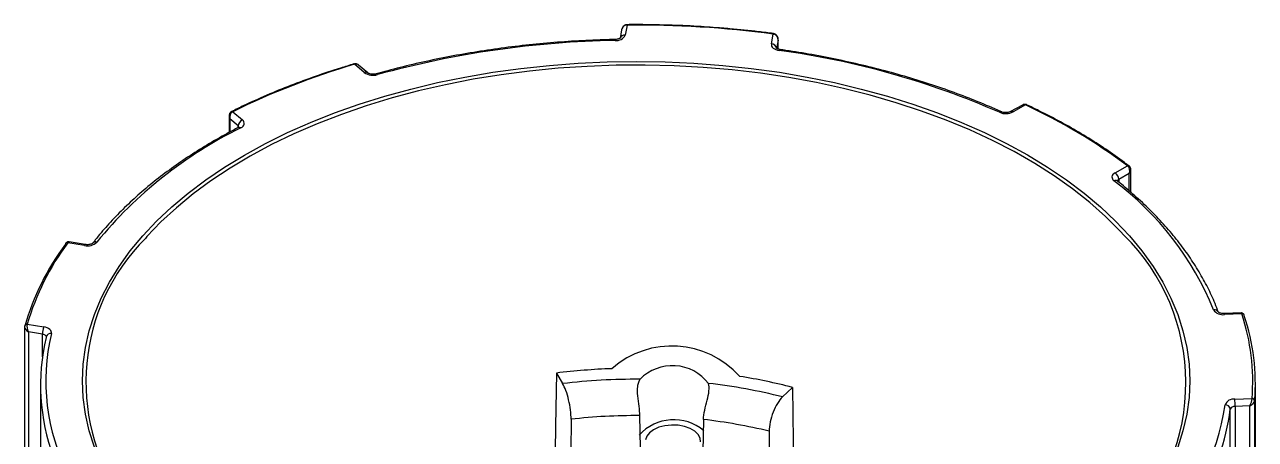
# Model space of a CAD drawing. Header units: millimetres. Extents: x 2517 to 77584, y 486 to 45347.
# Drawn here: x 3348.11 to 3385.64, y 640.5 to 653.16 of the extents above; entities that cross this region are included whole.
import ezdxf

# ---------------------------------------------------------------- set-up
doc = ezdxf.new("R2010")
doc.units = ezdxf.units.MM
doc.layers.add('实线', color=7, linetype='Continuous', lineweight=25)

msp = doc.modelspace()

# ---------------------------------------------------------------- linework, layer by layer
at = {"layer": '实线'}
for p, q in [((3366.3166, 652.9985), (3366.2689, 652.7362)), ((3366.4812, 653.1401), (3366.4263, 652.8382)), ((3370.8817, 652.5678), (3370.9367, 652.8697)), ((3370.964, 652.8795), (3370.9422, 652.8843)), ((3371.0874, 652.6832), (3371.0409, 652.4275)), ((3371.0874, 652.4118), (3371.0874, 652.6832)), ((3371.0883, 652.4115), (3371.0883, 652.6996)), ((3358.171, 651.9589), (3358.1496, 651.9547)), ((3358.471, 651.6931), (3358.1769, 651.9448)), ((3358.575, 651.684), (3358.2983, 651.9209)), ((3378.5342, 650.7035), (3378.1729, 650.5021)), ((3378.6291, 650.7038), (3378.2508, 650.493)), ((3354.3479, 650.3659), (3354.3479, 649.866)), ((3354.6242, 650.0646), (3354.3753, 650.2777)), ((3354.3753, 650.2777), (3354.3753, 649.8806)), ((3354.4629, 650.4986), (3354.7569, 650.2469)), ((3354.6242, 650.0136), (3354.6242, 650.0646)), ((3381.3629, 648.6326), (3381.7411, 648.8435)), ((3381.8008, 648.8312), (3381.786, 648.8444)), ((3381.7943, 648.6141), (3381.474, 648.4355)), ((3381.474, 648.4355), (3381.474, 648.3469)), ((3381.7943, 648.0766), (3381.7943, 648.6141)), ((3381.8432, 648.0347), (3381.8432, 648.7275)), ((3381.4257, 648.3858), (3381.4277, 648.3842)), ((3349.9639, 646.445), (3349.4739, 646.5261)), ((3349.3774, 646.4935), (3349.3655, 646.4802)), ((3349.9377, 646.4178), (3349.4323, 646.5014)), ((3350.1951, 646.4916), (3350.1916, 646.4872)), ((3385.2005, 644.3585), (3384.6912, 644.3379)), ((3385.2222, 644.3299), (3384.6976, 644.3087)), ((3348.1149, 643.9347), (3348.1149, 634.1533)), ((3348.1169, 643.9514), (3348.118, 643.9623)), ((3348.1974, 644.0154), (3348.7029, 643.9317)), ((3348.6588, 643.7123), (3348.2308, 643.7831)), ((3348.2308, 643.7831), (3348.2308, 634.1153)), ((3348.6588, 643.0157), (3348.6588, 643.7123)), ((3348.776, 643.6352), (3348.7731, 643.6107)), ((3364.3274, 642.5246), (3364.5185, 642.2042)), ((3348.5978, 642.1576), (3348.5978, 632.6204)), ((3371.2236, 641.7974), (3371.5259, 642.0878)), ((3385.6378, 631.2486), (3385.6378, 642.2229)), ((3385.0102, 641.7287), (3385.5347, 641.7499)), ((3385.6141, 641.6763), (3385.6141, 631.8782)), ((3384.8729, 631.8831), (3384.8729, 641.4203)), ((3385.4655, 641.5239), (3385.0213, 641.506)), ((3385.0213, 641.506), (3385.0213, 631.8393)), ((3385.4655, 631.856), (3385.4655, 641.5239)), ((3364.7745, 641.1153), (3364.7675, 640.1227)), ((3366.8612, 641.2255), (3366.8764, 640.2338)), ((3368.8128, 641.1071), (3368.7957, 640.1173)), ((3370.8142, 640.7488), (3370.8185, 639.7556))]:
    msp.add_line(p, q, dxfattribs=at)
at = {"layer": '实线', "flags": 128}
for points in [[(3370.8817, 652.5678), (3370.8809, 652.5348), (3370.8902, 652.5023), (3370.9094, 652.4712), (3370.9378, 652.4426), (3370.9746, 652.4174), (3371.0186, 652.3963), (3371.0684, 652.3801), (3371.1224, 652.3693)], [(3370.9367, 652.8697), (3370.9402, 652.8772), (3370.9435, 652.882), (3370.9466, 652.8837), (3370.9471, 652.8837)], [(3370.9642, 652.8806), (3370.9638, 652.8806), (3370.9616, 652.8789), (3370.9589, 652.8743), (3370.9556, 652.867)], [(3371.1224, 652.3693), (3371.13, 652.3843), (3371.1372, 652.3936), (3371.144, 652.3971), (3371.1453, 652.397)], [(3350.2474, 640.2604), (3350.0862, 640.762), (3349.9706, 641.2678), (3349.9011, 641.7764), (3349.8778, 642.2865), (3349.9008, 642.7965), (3349.97, 643.3051), (3350.0852, 643.811), (3350.2461, 644.3127), (3350.4523, 644.8088), (3350.7032, 645.298), (3350.9981, 645.779), (3351.3361, 646.2504), (3351.7165, 646.7109), (3352.1381, 647.1593), (3352.5998, 647.5944), (3353.1003, 648.0149), (3353.6382, 648.4197), (3354.2121, 648.8077), (3354.8204, 649.1778), (3355.4614, 649.5291), (3356.1333, 649.8605), (3356.8344, 650.1711), (3357.5627, 650.4601), (3358.3162, 650.7268), (3359.0929, 650.9703), (3359.8905, 651.19), (3360.707, 651.3853), (3361.5401, 651.5556), (3362.3875, 651.7006), (3363.2468, 651.8197), (3364.1158, 651.9127), (3364.992, 651.9794), (3365.8731, 652.0194), (3366.7566, 652.0328), (3367.64, 652.0195), (3368.5211, 651.9795), (3369.3974, 651.913), (3370.2664, 651.82), (3371.1257, 651.7009), (3371.9732, 651.5561), (3372.8063, 651.3858), (3373.6228, 651.1906), (3374.4205, 650.9709), (3375.1972, 650.7275), (3375.9508, 650.4609), (3376.6792, 650.172), (3377.3804, 649.8614), (3378.0524, 649.5301), (3378.6935, 649.1789), (3379.3019, 648.8088), (3379.8759, 648.4208), (3380.4139, 648.0161), (3380.9145, 647.5956), (3381.3763, 647.1606), (3381.798, 646.7122), (3382.1785, 646.2517), (3382.5167, 645.7803), (3382.8117, 645.2994), (3383.0627, 644.8102), (3383.269, 644.3141), (3383.4301, 643.8124), (3383.5454, 643.3066), (3383.6147, 642.798), (3383.6378, 642.288), (3383.6147, 641.7779), (3383.5453, 641.2693), (3383.4299, 640.7635), (3383.2688, 640.2618)], [(3381.6398, 646.723), (3381.5165, 646.8564), (3381.0723, 647.2996), (3380.5881, 647.7288), (3380.0654, 648.1425), (3379.5056, 648.5398), (3378.9102, 648.9195), (3378.2809, 649.2804), (3377.6195, 649.6217), (3376.9278, 649.9424), (3376.2078, 650.2416), (3375.4614, 650.5183), (3374.6907, 650.772), (3373.898, 651.0018), (3373.0853, 651.2072), (3372.255, 651.3875), (3371.4093, 651.5422), (3370.5507, 651.6709), (3369.6815, 651.7733), (3368.8041, 651.8491), (3367.9211, 651.8981), (3367.0347, 651.92), (3366.1477, 651.9149), (3365.2623, 651.8828), (3364.3811, 651.8238), (3363.5065, 651.738), (3362.641, 651.6256), (3361.787, 651.4871), (3360.9468, 651.3227), (3360.1228, 651.1329), (3359.3174, 650.9183), (3358.5326, 650.6794), (3357.7709, 650.417), (3357.0341, 650.1317), (3356.3245, 649.8244), (3355.644, 649.4959), (3354.9945, 649.147), (3354.3777, 648.7789), (3353.7955, 648.3925), (3353.2494, 647.9889), (3352.741, 647.5693), (3352.2717, 647.1347), (3351.8428, 646.6864), (3351.7965, 646.6345)], [(3354.7059, 650.0064), (3354.7447, 650.0306), (3354.7755, 650.0584), (3354.7972, 650.0889), (3354.8092, 650.1212), (3354.8111, 650.1541), (3354.8027, 650.1868), (3354.7845, 650.218), (3354.7569, 650.2469)], [(3381.3629, 648.6326), (3381.3255, 648.6076), (3381.2964, 648.5793), (3381.2765, 648.5483), (3381.2664, 648.5159), (3381.2665, 648.4829), (3381.2768, 648.4504), (3381.2969, 648.4195), (3381.3262, 648.3912)], [(3349.9377, 646.4178), (3349.9463, 646.4326), (3349.9546, 646.4418), (3349.9622, 646.4451), (3349.9639, 646.445)], [(3385.3008, 644.2732), (3385.2993, 644.2858), (3385.2981, 644.2898)], [(3348.9316, 643.7285), (3348.9344, 643.7615), (3348.9271, 643.7942), (3348.9097, 643.8256), (3348.883, 643.8548), (3348.8477, 643.8807), (3348.805, 643.9026), (3348.7562, 643.9198), (3348.7029, 643.9317)], [(3348.6588, 643.7123), (3348.6854, 643.7063), (3348.7098, 643.6977), (3348.7312, 643.6868), (3348.7488, 643.6738), (3348.7622, 643.6592), (3348.7709, 643.6435), (3348.7745, 643.6277)], [(3364.3274, 642.5246), (3364.3045, 640.899), (3364.2614, 637.8428)], [(3371.5259, 642.0878), (3371.551, 640.4593), (3371.6513, 633.9451)], [(3368.7252, 640.4247), (3368.713, 640.5414), (3368.6527, 640.653), (3368.548, 640.7531), (3368.4048, 640.8357), (3368.2315, 640.8962), (3368.0382, 640.931), (3367.836, 640.938), (3367.6368, 640.917), (3367.4522, 640.869), (3367.2928, 640.7969)], [(3367.2928, 640.7969), (3367.1679, 640.7049), (3367.0848, 640.5983), (3367.0483, 640.4833)]]:
    msp.add_lwpolyline(points, dxfattribs=at)
at = {"layer": '实线'}
for centre, radius, start, end in [((3366.4837, 653.1451), 0.0223, 157.24635, 194.26033), ((3366.3791, 653.1427), 0.1022, 358.53453, 6.77698), ((3366.7683, 621.0196), 32.1217, 82.54369, 90.51196), ((3366.6148, 623.5487), 29.1284, 90.97456, 105.40655), ((3366.0317, 652.6779), 0.0879, 356.71527, 16.04295), ((3366.1582, 652.9684), 0.2981, 262.52782, 334.08942), ((3366.4046, 652.6992), 0.1406, 81.11197, 164.77145), ((3370.8839, 652.4099), 0.1579, 6.40527, 90.78821), ((3367.7176, 627.4178), 25.1828, 66.32006, 82.22953), ((3364.5894, 629.9843), 22.8775, 106.27784, 116.27259), ((3358.1568, 651.9329), 0.0234, 30.55465, 96.25112), ((3358.1731, 651.9357), 0.0246, 34.04808, 95.20566), ((3358.5156, 651.6042), 0.0995, 53.39651, 116.65366), ((3358.7383, 652.0792), 0.4696, 235.29583, 287.09841), ((3358.8368, 651.6089), 0.045, 28.51072, 94.79419), ((3378.6378, 650.6825), 0.0361, 74.28576, 129.37107), ((3378.6521, 650.6784), 0.0343, 71.26473, 132.19776), ((3371.3912, 635.0633), 17.2341, 53.09088, 65.16725), ((3354.4257, 650.467), 0.0325, 47.48086, 112.98932), ((3354.4396, 650.4711), 0.036, 49.80366, 110.3395), ((3377.8774, 650.4323), 0.0662, 72.3924, 133.66772), ((3378.0274, 650.9409), 0.5006, 246.97934, 296.50542), ((3378.2039, 650.4299), 0.0786, 53.36397, 112.8892), ((3360.514, 638.1924), 13.1646, 116.18026, 140.75883), ((3354.8364, 650.0497), 0.2127, 111.95093, 175.96693), ((3354.5776, 650.0055), 0.0753, 17.45272, 51.73937), ((3354.6592, 649.9485), 0.0744, 51.16061, 111.49491), ((3381.764, 648.803), 0.0465, 56.43969, 119.44897), ((3381.7757, 648.7954), 0.0446, 55.1231, 119.75138), ((3381.3715, 648.3072), 0.0955, 55.4258, 118.36443), ((3381.2246, 648.4247), 0.2497, 2.47877, 56.36157), ((3381.5125, 648.3536), 0.0905, 115.13518, 160.06665), ((3375.7753, 640.971), 9.2667, 22.08092, 53.20093), ((3356.1724, 642.2567), 6.1898, 134.98748, 214.55994), ((3350.2794, 646.4079), 0.1188, 70.91881, 135.20115), ((3377.195, 642.2251), 6.3236, 315.16264, 45.3401), ((3355.626, 641.7846), 7.8157, 143.31287, 163.85888), ((3355.6731, 641.8518), 7.7825, 143.31279, 163.85899), ((3349.4073, 646.4549), 0.0487, 144.37294, 181.01036), ((3349.4134, 646.4447), 0.0598, 71.56558, 139.81516), ((3349.4217, 646.4499), 0.0633, 74.49983, 135.55411), ((3350.0322, 646.825), 0.418, 256.94046, 313.17128), ((3384.3915, 644.3251), 0.1326, 24.17914, 102.67848), ((3384.6439, 644.6435), 0.3391, 213.87656, 279.12849), ((3384.6488, 644.3132), 0.0491, 354.70713, 30.20004), ((3385.23, 644.2694), 0.0713, 25.2461, 98.27798), ((3385.2348, 644.2617), 0.0693, 23.84991, 100.44668), ((3379.1492, 642.2854), 6.4079, 355.20689, 18.6063), ((3379.202, 642.22), 6.4351, 355.20685, 18.60631), ((3348.1792, 643.94), 0.0651, 77.55388, 159.99685), ((3348.1859, 643.9459), 0.0704, 80.61281, 158.63791), ((3349.2334, 643.7109), 0.5747, 157.40628, 179.86563), ((3354.7794, 642.1538), 6.1804, 166.36592, 200.6161), ((3354.9957, 642.2821), 6.2342, 166.58452, 207.22865), ((3348.9073, 643.5926), 0.138, 79.87432, 162.0154), ((3367.8504, 640.5833), 2.7669, 41.62749, 131.42814), ((3366.7397, 622.7037), 19.9671, 92.06658, 96.93889), ((3367.8654, 641.3668), 1.3837, 37.44716, 135.60846), ((3367.0579, 624.5925), 18.0569, 75.67391, 80.88418), ((3366.753, 623.2032), 19.1319, 89.62986, 96.70723), ((3366.9542, 624.7303), 17.593, 75.95549, 83.44024), ((3384.9756, 641.4457), 0.2851, 83.03748, 156.92897), ((3382.8002, 641.5064), 2.2211, 359.9898, 5.74637), ((3385.5388, 641.6738), 0.0762, 6.41175, 93.1105), ((3385.5405, 641.6633), 0.0748, 9.95344, 94.26919), ((3377.2746, 642.6701), 7.5214, 315.67905, 351.49272), ((3378.4844, 642.2148), 6.4377, 339.73068, 352.9113), ((3384.7193, 641.403), 0.1545, 6.41857, 92.23901), ((3385.004, 641.3644), 0.1426, 83.03681, 156.92893), ((3366.754, 623.446), 17.7799, 89.65442, 96.39217), ((3367.9063, 639.6787), 1.421, 49.69443, 137.98342), ((3366.933, 624.8358), 16.3795, 76.29294, 83.40983)]:
    msp.add_arc(centre, radius, start, end, dxfattribs=at)
for centre, major_axis, ratio, start_param, end_param in [((3366.4728, 652.9631), (-0.0018, 0.1768), 0.9010368, 0.0561727, 1.3602373), ((3370.9283, 652.6928), (-0.0018, 0.1768), 0.9010368, 4.6486161, 6.0994669), ((3358.222, 651.7756), (-0.0107, 0.1765), 0.7910279, 5.6304073, 6.4120618), ((3378.5711, 650.5409), (0.0224, 0.1751), 0.7034139, 6.1051865, 6.7619822), ((3354.5079, 650.3294), (0.1365, -0.1077), 0.775991, 3.7178853, 4.2843523), ((3354.5079, 650.3294), (-0.0107, 0.1765), 0.7910279, 0.3687676, 1.8196184), ((3381.6832, 648.6805), (0.0224, 0.1751), 0.7034139, 4.4144446, 5.8652954), ((3381.6832, 648.6805), (0.1415, 0.1059), 0.7057683, 4.9943727, 5.8238315), ((3349.5097, 646.358), (-0.0521, 0.1672), 0.4289681, 6.0705152, 6.5847151), ((3385.1418, 644.196), (0.0654, 0.1614), 0.291777, 5.9179768, 6.4145845), ((3348.2749, 643.8719), (0.151, -0.0957), 0.5523717, 3.3191679, 3.4784751), ((3348.2749, 643.8719), (0.151, -0.0957), 0.5523717, 3.4784751, 4.7700187), ((3348.2749, 643.8719), (-0.0521, 0.1672), 0.4289681, 0.5414208, 1.9922716), ((3385.4543, 641.616), (0.0654, 0.1614), 0.291777, 4.227235, 5.6780858), ((3385.4543, 641.616), (0.1539, 0.0892), 0.4901346, 4.5055648, 5.9564156)]:
    msp.add_ellipse(centre, major_axis=major_axis, ratio=ratio, start_param=start_param, end_param=end_param, dxfattribs=at)
for points, knots in [([(3366.4631, 653.1537), (3366.4461, 653.15), (3366.4121, 653.1425), (3366.3683, 653.1086), (3366.3331, 653.0593), (3366.3173, 653.011), (3366.3142, 652.9808), (3366.3135, 652.974)], [0, 0, 0, 0, 0.20500602, 0.40826103, 0.6386456, 0.91758516, 1, 1, 1, 1]), ([(3366.4855, 653.1547), (3366.481, 653.1548), (3366.4734, 653.155), (3366.4661, 653.1535), (3366.4632, 653.1529)], [0, 0, 0, 0, 0.6067699, 1, 1, 1, 1]), ([(3367.2346, 653.1499), (3367.1452, 653.152), (3366.894, 653.158), (3366.6425, 653.156), (3366.4806, 653.1547)], [0, 0, 0, 0, 0.3559476, 1, 1, 1, 1]), ([(3369.1103, 653.0678), (3368.986, 653.0775), (3368.5687, 653.1101), (3367.9426, 653.1386), (3367.4408, 653.1466), (3367.2346, 653.1499)], [0, 0, 0, 0, 0.1999101, 0.671274, 1, 1, 1, 1]), ([(3370.9471, 652.8837), (3370.7951, 652.903), (3370.3542, 652.9588), (3369.742, 653.0233), (3369.2794, 653.0559), (3369.1103, 653.0678)], [0, 0, 0, 0, 0.25038584, 0.72605225, 1, 1, 1, 1]), ([(3366.1161, 652.7022), (3365.9635, 652.6984), (3365.5212, 652.6874), (3364.7909, 652.6507), (3363.9281, 652.5843), (3363.0719, 652.4938), (3362.224, 652.3797), (3361.3865, 652.2421), (3360.5613, 652.0815), (3359.7645, 651.9011), (3359.1917, 651.7537), (3358.8885, 651.6692), (3358.8331, 651.6537)], [0, 0, 0, 0, 0.06061456, 0.17571694, 0.2908296, 0.40594588, 0.5210674, 0.63619542, 0.75133122, 0.86647606, 0.97557738, 1, 1, 1, 1]), ([(3366.272, 652.7473), (3366.2724, 652.7477), (3366.2731, 652.7486), (3366.258, 652.7355), (3366.2251, 652.7201), (3366.176, 652.7061), (3366.1366, 652.7035), (3366.1161, 652.7022)], [0, 0, 0, 0, 0.1286914, 0.3288165, 0.535537, 0.758534, 1, 1, 1, 1]), ([(3371.0876, 652.682), (3371.0876, 652.7024), (3371.0876, 652.7465), (3371.0646, 652.8072), (3371.0252, 652.8537), (3370.9888, 652.8742), (3370.9682, 652.8796), (3370.9642, 652.8806)], [0, 0, 0, 0, 0.2414133, 0.5204399, 0.7486085, 0.9511593, 1, 1, 1, 1]), ([(3371.1452, 652.397), (3371.1322, 652.3993), (3371.1019, 652.4047), (3371.0643, 652.4192), (3371.0393, 652.4337), (3371.0332, 652.443), (3371.0344, 652.4403), (3371.0344, 652.4403)], [0, 0, 0, 0, 0.2031717, 0.4737657, 0.7220461, 0.9923341, 1, 1, 1, 1]), ([(3377.8974, 650.4955), (3377.7759, 650.5493), (3377.4239, 650.7054), (3376.8221, 650.9489), (3376.0859, 651.2188), (3375.328, 651.4675), (3374.5505, 651.695), (3373.7552, 651.9005), (3372.944, 652.0836), (3372.133, 652.2411), (3371.5305, 652.3407), (3371.2047, 652.3883), (3371.1452, 652.397)], [0, 0, 0, 0, 0.0606451, 0.1758146, 0.2909791, 0.4061317, 0.5212726, 0.6364023, 0.7515216, 0.8666315, 0.9756775, 1, 1, 1, 1]), ([(3358.1542, 651.9562), (3358.0162, 651.9145), (3357.6158, 651.7938), (3356.9682, 651.5776), (3356.2197, 651.3014), (3355.4951, 651.0046), (3354.8996, 650.7369), (3354.5506, 650.5655), (3354.4271, 650.5048)], [0, 0, 0, 0, 0.1037277, 0.300803, 0.497901, 0.6950104, 0.8921313, 1, 1, 1, 1]), ([(3358.2997, 651.9158), (3358.2934, 651.9225), (3358.2741, 651.943), (3358.2315, 651.96), (3358.193, 651.9638), (3358.1739, 651.9607), (3358.1709, 651.9602)], [0, 0, 0, 0, 0.1902115, 0.5884082, 0.9356107, 1, 1, 1, 1]), ([(3358.8331, 651.6537), (3358.8209, 651.6508), (3358.7904, 651.6434), (3358.7324, 651.6393), (3358.6698, 651.6451), (3358.619, 651.6589), (3358.5874, 651.6743), (3358.5787, 651.6812), (3358.575, 651.684)], [0, 0, 0, 0, 0.1308205, 0.3273395, 0.5330461, 0.7155016, 0.8813843, 1, 1, 1, 1]), ([(3378.6476, 650.7172), (3378.6323, 650.7205), (3378.6028, 650.7268), (3378.5628, 650.7187), (3378.542, 650.7062), (3378.5338, 650.7012)], [0, 0, 0, 0, 0.3920637, 0.7585033, 1, 1, 1, 1]), ([(3378.6673, 650.7089), (3378.6634, 650.7109), (3378.657, 650.7142), (3378.6501, 650.7157), (3378.6473, 650.7163)], [0, 0, 0, 0, 0.6034029, 1, 1, 1, 1]), ([(3381.7896, 648.8418), (3381.6944, 648.9132), (3381.4183, 649.1203), (3380.9362, 649.4515), (3380.3344, 649.8296), (3379.7017, 650.1903), (3379.1414, 650.4825), (3378.7881, 650.6512), (3378.6631, 650.7109)], [0, 0, 0, 0, 0.103757, 0.3008176, 0.4978925, 0.6949691, 0.8920424, 1, 1, 1, 1]), ([(3354.413, 650.4969), (3354.4003, 650.4868), (3354.3754, 650.467), (3354.3547, 650.422), (3354.3457, 650.3853), (3354.3489, 650.364), (3354.3494, 650.3602)], [0, 0, 0, 0, 0.3023829, 0.5956589, 0.9277644, 1, 1, 1, 1]), ([(3354.4314, 650.5069), (3354.4275, 650.5051), (3354.4211, 650.5022), (3354.4154, 650.4979), (3354.4132, 650.4962)], [0, 0, 0, 0, 0.6111631, 1, 1, 1, 1]), ([(3378.1729, 650.5021), (3378.165, 650.4981), (3378.1463, 650.4887), (3378.1005, 650.4757), (3378.04, 650.4689), (3377.9747, 650.4723), (3377.9255, 650.4838), (3377.9041, 650.4927), (3377.8974, 650.4955)], [0, 0, 0, 0, 0.1288276, 0.3046692, 0.4978127, 0.7024271, 0.9071482, 1, 1, 1, 1]), ([(3354.632, 650.0177), (3354.5189, 649.9579), (3354.1911, 649.7847), (3353.6702, 649.4843), (3353.0803, 649.1115), (3352.5222, 648.7223), (3351.9966, 648.3178), (3351.505, 647.8989), (3351.0484, 647.4666), (3350.6357, 647.0296), (3350.3579, 646.7006), (3350.2178, 646.521), (3350.1916, 646.4873)], [0, 0, 0, 0, 0.0605796, 0.1756397, 0.2907183, 0.4058031, 0.5208869, 0.6359613, 0.7510155, 0.8660366, 0.974865, 1, 1, 1, 1]), ([(3354.6566, 650.0341), (3354.6568, 650.0346), (3354.6582, 650.0377), (3354.6516, 650.0286), (3354.6374, 650.0207), (3354.632, 650.0177)], [0, 0, 0, 0, 0.1024725, 0.6560894, 1, 1, 1, 1]), ([(3381.8429, 648.7315), (3381.8411, 648.749), (3381.8378, 648.782), (3381.8183, 648.8151), (3381.8043, 648.829), (3381.8013, 648.832)], [0, 0, 0, 0, 0.4684113, 0.8853158, 1, 1, 1, 1]), ([(3381.4258, 648.3858), (3381.4226, 648.389), (3381.4188, 648.393), (3381.4199, 648.3909), (3381.4201, 648.3906)], [0, 0, 0, 0, 0.8256183, 1, 1, 1, 1]), ([(3384.5125, 644.3792), (3384.4789, 644.4669), (3384.3821, 644.7195), (3384.1909, 645.1326), (3383.9263, 645.6155), (3383.6216, 646.0903), (3383.2781, 646.5561), (3382.8964, 647.0118), (3382.4776, 647.4563), (3382.0301, 647.8809), (3381.6723, 648.1881), (3381.4683, 648.3517), (3381.4258, 648.3858)], [0, 0, 0, 0, 0.0606709, 0.1748906, 0.289205, 0.4036504, 0.5182163, 0.6328874, 0.7476452, 0.8624709, 0.9713649, 1, 1, 1, 1]), ([(3349.475, 646.5239), (3349.4653, 646.5258), (3349.4432, 646.53), (3349.4064, 646.5203), (3349.3864, 646.5029), (3349.3764, 646.4941)], [0, 0, 0, 0, 0.2807387, 0.6384452, 1, 1, 1, 1]), ([(3350.1916, 646.4873), (3350.1907, 646.4861), (3350.1886, 646.4835), (3350.1678, 646.4687), (3350.1288, 646.453), (3350.0751, 646.4415), (3350.0164, 646.4383), (3349.9799, 646.443), (3349.9639, 646.445)], [0, 0, 0, 0, 0.1336301, 0.2990498, 0.4655139, 0.6477075, 0.8458489, 1, 1, 1, 1]), ([(3384.6912, 644.3379), (3384.677, 644.3378), (3384.641, 644.3375), (3384.5879, 644.3461), (3384.5428, 644.362), (3384.516, 644.3772), (3384.5087, 644.3868), (3384.5099, 644.3844), (3384.5101, 644.3842)], [0, 0, 0, 0, 0.1523543, 0.3873818, 0.5903964, 0.7759897, 0.9771824, 1, 1, 1, 1]), ([(3385.2946, 644.2994), (3385.2886, 644.3104), (3385.2767, 644.3326), (3385.2457, 644.352), (3385.2187, 644.3593), (3385.2044, 644.3579), (3385.1999, 644.3575)], [0, 0, 0, 0, 0.3087741, 0.6198684, 0.8825295, 1, 1, 1, 1]), ([(3385.299, 644.2871), (3385.2983, 644.2895), (3385.297, 644.2938), (3385.2948, 644.2979), (3385.2939, 644.2996)], [0, 0, 0, 0, 0.5863424, 1, 1, 1, 1]), ([(3348.1211, 643.9741), (3348.1204, 643.9718), (3348.1193, 643.9681), (3348.1185, 643.9639), (3348.1181, 643.9622)], [0, 0, 0, 0, 0.6090168, 1, 1, 1, 1]), ([(3364.7745, 641.1153), (3364.7751, 641.202), (3364.7689, 641.2985), (3364.7437, 641.5008), (3364.7248, 641.6057), (3364.6539, 641.9064), (3364.5872, 642.0891), (3364.5185, 642.2042)], [0, 0, 0, 0, 0.25, 0.25, 0.5, 0.5, 1, 1, 1, 1]), ([(3366.8766, 642.3348), (3366.8558, 642.3065), (3366.839, 642.2743), (3366.8128, 642.2011), (3366.8034, 642.1597), (3366.7864, 642.0283), (3366.7895, 641.9278), (3366.8088, 641.7212), (3366.8245, 641.6152), (3366.8504, 641.4097), (3366.8599, 641.3128), (3366.8612, 641.2255)], [0, 0, 0, 0, 0.125, 0.125, 0.25, 0.25, 0.5, 0.5, 0.75, 0.75, 1, 1, 1, 1]), ([(3368.8128, 641.1071), (3368.8143, 641.1943), (3368.8282, 641.2904), (3368.8705, 641.4909), (3368.8985, 641.5949), (3368.9482, 641.796), (3368.9702, 641.8955), (3368.9883, 642.0706), (3368.9843, 642.1478), (3368.964, 642.2081)], [0, 0, 0, 0, 0.25, 0.25, 0.5, 0.5, 0.75, 0.75, 1, 1, 1, 1]), ([(3371.2236, 641.7974), (3371.1692, 641.7452), (3371.1161, 641.6774), (3371.0168, 641.5167), (3370.9713, 641.4249), (3370.8578, 641.1351), (3370.8135, 640.9225), (3370.8142, 640.7488)], [0, 0, 0, 0, 0.25, 0.25, 0.5, 0.5, 1, 1, 1, 1])]:
    msp.add_open_spline(points, degree=3, knots=knots, dxfattribs=at)
for points in [[(3366.4812, 653.1401), (3366.4748, 653.1402), (3366.4684, 653.1401), (3366.4621, 653.1396)], [(3370.9367, 652.8697), (3370.943, 652.8691), (3370.9494, 652.8682), (3370.9556, 652.867)], [(3358.1769, 651.9448), (3358.1825, 651.9467), (3358.188, 651.9482), (3358.1935, 651.9495)], [(3378.6291, 650.7038), (3378.6243, 650.7063), (3378.6196, 650.7085), (3378.6149, 650.7104)], [(3354.4629, 650.4986), (3354.4578, 650.4963), (3354.4527, 650.4938), (3354.4476, 650.4909)], [(3381.7411, 648.8435), (3381.7453, 648.8406), (3381.7495, 648.8375), (3381.7536, 648.8341)], [(3349.4323, 646.5014), (3349.4344, 646.5049), (3349.4365, 646.5081), (3349.4387, 646.5109)], [(3385.2222, 644.3299), (3385.2214, 644.3335), (3385.2205, 644.3369), (3385.2197, 644.3399)], [(3348.1974, 644.0154), (3348.196, 644.0118), (3348.1946, 644.0078), (3348.1933, 644.0036)], [(3385.5347, 641.7499), (3385.5348, 641.7462), (3385.5348, 641.7422), (3385.5349, 641.7379)], [(3385.6146, 641.6823), (3385.6144, 641.6804), (3385.6143, 641.6784), (3385.6141, 641.6763)]]:
    msp.add_open_spline(points, degree=3, dxfattribs=at)

doc.saveas('drawing.dxf')
